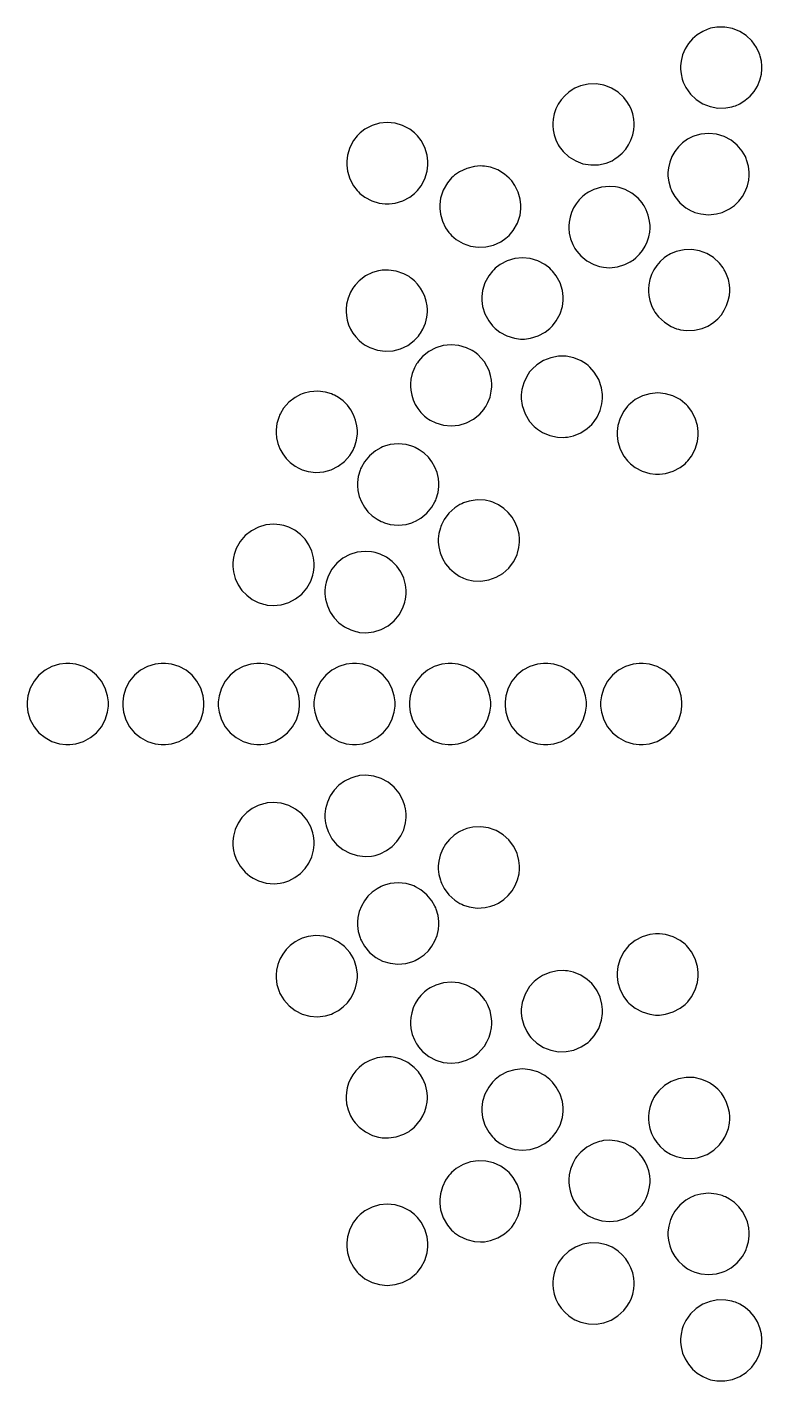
# Model space of a CAD drawing. Extents: x 0 to 139, y 0 to 53.
# Drawn here: x 0 to 23.77, y 4.58 to 48.36 of the extents above; entities that cross this region are included whole.
import ezdxf

# ---------------------------------------------------------------- set-up
doc = ezdxf.new("R2010")
doc.units = 0
doc.layers.get('0').update_dxf_attribs({"linetype": 'CONTINUOUS'})

msp = doc.modelspace()

# ---------------------------------------------------------------- linework, layer by layer
at = {"color": 0}
for points in [[(22.0446, 48.3031), (21.9946, 48.2868), (21.8497, 48.2222), (21.6739, 48.1139), (21.5189, 47.981), (21.3871, 47.8267), (21.2807, 47.6538), (21.2019, 47.4656), (21.1531, 47.2647), (21.1364, 47.1071), (21.1364, 47.0546), (21.1364, 47.0032), (21.1529, 46.8494), (21.1906, 46.6811), (21.2011, 46.6481), (21.2215, 46.5853), (21.3083, 46.4049), (21.4576, 46.1943), (21.6419, 46.0196), (21.8549, 45.8842), (22.0896, 45.7917), (22.3393, 45.7451), (22.5975, 45.7482), (22.7944, 45.7837), (22.8574, 45.804), (22.9074, 45.8204), (23.0524, 45.8851), (23.2285, 45.9936), (23.3835, 46.1265), (23.5151, 46.281), (23.6214, 46.454), (23.7, 46.6426), (23.7488, 46.8438), (23.7654, 47.0018), (23.7654, 47.0546), (23.7654, 47.1058), (23.7488, 47.2594), (23.7111, 47.4269), (23.7007, 47.4596), (23.6803, 47.5225), (23.5935, 47.7029), (23.4443, 47.9135), (23.2601, 48.0882), (23.0474, 48.2235), (22.8128, 48.316), (22.5631, 48.3624), (22.3047, 48.3592), (22.1075, 48.3235), (22.0446, 48.3031)], [(18.9751, 44.0751), (19.0128, 44.0969), (19.1196, 44.1725), (19.2485, 44.2867), (19.3607, 44.4157), (19.4551, 44.5576), (19.5307, 44.7106), (19.586, 44.8724), (19.62, 45.0412), (19.6317, 45.1717), (19.6317, 45.2151), (19.6317, 45.2579), (19.6203, 45.386), (19.5868, 45.5539), (19.5318, 45.7163), (19.4771, 45.8333), (19.4556, 45.8704), (19.4233, 45.9264), (19.3044, 46.0818), (19.1178, 46.2567), (18.9006, 46.3914), (18.7199, 46.4657), (18.6575, 46.4822), (18.5953, 46.4992), (18.4021, 46.5253), (18.1469, 46.5172), (17.8981, 46.4592), (17.7175, 46.3843), (17.6615, 46.3521), (17.6239, 46.3304), (17.5167, 46.2553), (17.3875, 46.1414), (17.275, 46.0125), (17.1804, 45.8707), (17.1049, 45.7179), (17.0494, 45.5561), (17.0154, 45.3872), (17.0039, 45.2568), (17.0039, 45.2133), (17.0039, 45.1704), (17.0151, 45.0418), (17.0486, 44.8736), (17.1036, 44.7111), (17.1583, 44.594), (17.1799, 44.5568), (17.2129, 44.4996), (17.3353, 44.3413), (17.525, 44.1661), (17.7418, 44.0335), (17.9782, 43.9451), (18.2271, 43.9032), (18.481, 43.9096), (18.7329, 43.9663), (18.9179, 44.0421), (18.9751, 44.0751)], [(11.6496, 42.6474), (11.7141, 42.6474), (11.908, 42.6724), (12.1528, 42.7463), (12.3785, 42.8667), (12.5336, 42.9858), (12.5794, 43.0314), (12.6249, 43.0772), (12.7439, 43.2322), (12.8646, 43.4576), (12.9388, 43.7024), (12.9641, 43.8964), (12.9641, 43.961), (12.9641, 44.0256), (12.9388, 44.2193), (12.8646, 44.464), (12.7439, 44.6896), (12.6249, 44.8447), (12.5794, 44.8904), (12.5326, 44.9372), (12.3732, 45.0583), (12.1445, 45.1783), (11.9008, 45.2503), (11.6497, 45.2742), (11.3985, 45.2503), (11.1551, 45.1783), (10.9267, 45.0583), (10.7676, 44.9372), (10.721, 44.8904), (10.6752, 44.8447), (10.5558, 44.6896), (10.4351, 44.464), (10.3611, 44.2193), (10.3359, 44.0256), (10.3359, 43.961), (10.3359, 43.8964), (10.3611, 43.7024), (10.4351, 43.4576), (10.5558, 43.2322), (10.6752, 43.0771), (10.721, 43.0314), (10.7665, 42.9858), (10.9212, 42.8667), (11.1469, 42.7463), (11.3917, 42.6724), (11.5851, 42.6474), (11.6496, 42.6474)], [(21.5357, 42.396), (21.5956, 42.3713), (21.785, 42.3203), (22.04, 42.295), (22.2944, 42.3203), (22.4826, 42.3713), (22.5421, 42.396), (22.5876, 42.4147), (22.7189, 42.4849), (22.8775, 42.5968), (23.0163, 42.7292), (23.1335, 42.8794), (23.2275, 43.0451), (23.2967, 43.2238), (23.3393, 43.4126), (23.354, 43.5603), (23.354, 43.6094), (23.354, 43.6733), (23.3289, 43.8654), (23.2708, 44.0714), (23.2544, 44.1115), (23.2292, 44.1726), (23.1283, 44.3458), (22.9631, 44.5443), (22.7654, 44.7042), (22.5424, 44.8226), (22.3008, 44.8965), (22.0479, 44.9233), (21.7906, 44.8999), (21.5968, 44.8488), (21.5357, 44.8235), (21.4903, 44.8046), (21.3599, 44.7344), (21.2019, 44.6224), (21.0637, 44.4899), (20.9467, 44.3394), (20.8526, 44.1736), (20.7832, 43.995), (20.7404, 43.8061), (20.7258, 43.6586), (20.7258, 43.6094), (20.7258, 43.5456), (20.7507, 43.3542), (20.8087, 43.1481), (20.8254, 43.1079), (20.8503, 43.0481), (20.9482, 42.8782), (21.1104, 42.6801), (21.3076, 42.5182), (21.4763, 42.4207), (21.5357, 42.396)], [(15.5368, 41.5781), (15.5878, 41.624), (15.7213, 41.7835), (15.8578, 42.0206), (15.9425, 42.2806), (15.9715, 42.4863), (15.9715, 42.5549), (15.9715, 42.6151), (15.9494, 42.7956), (15.8844, 43.026), (15.7787, 43.2403), (15.6743, 43.3889), (15.634, 43.4333), (15.591, 43.4814), (15.4428, 43.6083), (15.2239, 43.7406), (14.9832, 43.8274), (14.7912, 43.8629), (14.7268, 43.8665), (14.6622, 43.87), (14.4672, 43.8551), (14.2189, 43.7939), (13.9872, 43.6849), (13.8262, 43.5736), (13.7782, 43.5303), (13.7273, 43.4844), (13.5939, 43.3254), (13.4575, 43.0887), (13.3728, 42.829), (13.3438, 42.6235), (13.3438, 42.5549), (13.3438, 42.4946), (13.3658, 42.3139), (13.4308, 42.0835), (13.5365, 41.869), (13.6409, 41.7203), (13.6812, 41.6757), (13.7254, 41.6265), (13.8779, 41.4967), (14.0999, 41.3646), (14.3393, 41.2797), (14.5889, 41.2426), (14.841, 41.2536), (15.0879, 41.3129), (15.3224, 41.4208), (15.4876, 41.5337), (15.5368, 41.5781)], [(18.1018, 42.9881), (18.0679, 42.9654), (17.9721, 42.8892), (17.8569, 42.7761), (17.7572, 42.6508), (17.6739, 42.5146), (17.6075, 42.3693), (17.559, 42.2163), (17.5293, 42.0574), (17.5193, 41.9347), (17.5193, 41.8939), (17.5193, 41.8457), (17.5335, 41.7011), (17.5757, 41.5136), (17.6453, 41.3342), (17.7144, 41.2051), (17.7414, 41.1647), (17.7772, 41.1111), (17.9056, 40.9643), (18.1029, 40.8021), (18.3282, 40.6815), (18.5132, 40.619), (18.5764, 40.6064), (18.6397, 40.5938), (18.8349, 40.5808), (19.0894, 40.6061), (19.334, 40.6808), (19.509, 40.7672), (19.5628, 40.8029), (19.5967, 40.8257), (19.6926, 40.9021), (19.8081, 41.0151), (19.9081, 41.1404), (19.9918, 41.2762), (20.0585, 41.4214), (20.1071, 41.5739), (20.1369, 41.7324), (20.1471, 41.8544), (20.1471, 41.8951), (20.1471, 41.9436), (20.1329, 42.089), (20.0907, 42.2769), (20.0211, 42.4564), (19.9521, 42.5843), (19.9251, 42.6243), (19.8894, 42.6781), (19.761, 42.8254), (19.5632, 42.9881), (19.3375, 43.109), (19.1526, 43.1718), (19.0893, 43.1844), (19.026, 43.1972), (18.831, 43.2103), (18.5764, 43.185), (18.3314, 43.1106), (18.1557, 43.0237), (18.1018, 42.9881)], [(20.2708, 39.2029), (20.3033, 39.1469), (20.4226, 38.9915), (20.6096, 38.8163), (20.8271, 38.6813), (21.0076, 38.6069), (21.07, 38.5904), (21.1322, 38.5736), (21.3258, 38.5475), (21.5812, 38.5556), (21.8304, 38.6139), (22.0113, 38.689), (22.0675, 38.7212), (22.105, 38.7429), (22.2118, 38.8182), (22.3408, 38.9319), (22.4531, 39.0608), (22.5475, 39.2026), (22.6229, 39.3556), (22.6783, 39.5174), (22.7124, 39.6865), (22.724, 39.8171), (22.724, 39.8606), (22.724, 39.9033), (22.7126, 40.0314), (22.6792, 40.1992), (22.624, 40.3617), (22.5694, 40.4787), (22.5479, 40.5158), (22.5149, 40.5731), (22.3924, 40.7314), (22.2026, 40.9064), (21.9858, 41.0389), (21.7494, 41.1269), (21.5007, 41.1686), (21.2467, 41.1619), (20.9949, 41.1051), (20.8099, 41.0293), (20.7526, 40.9963), (20.715, 40.9746), (20.6079, 40.8993), (20.4789, 40.7854), (20.3664, 40.6567), (20.2715, 40.5149), (20.196, 40.3622), (20.1404, 40.2006), (20.1061, 40.0318), (20.0944, 39.9015), (20.0944, 39.8581), (20.0944, 39.8154), (20.106, 39.6871), (20.1397, 39.5193), (20.195, 39.3571), (20.2494, 39.2401), (20.2708, 39.2029)], [(14.7083, 39.5875), (14.7083, 39.5231), (14.7336, 39.3297), (14.8078, 39.0853), (14.9282, 38.8601), (15.0469, 38.7056), (15.0925, 38.66), (15.1381, 38.6142), (15.2931, 38.4947), (15.5189, 38.3736), (15.7636, 38.2993), (15.9568, 38.2739), (16.0214, 38.2739), (16.0861, 38.2739), (16.2806, 38.2993), (16.5257, 38.3735), (16.7511, 38.4942), (16.9057, 38.6131), (16.9511, 38.6587), (16.9968, 38.7044), (17.1158, 38.8596), (17.2367, 39.0851), (17.3108, 39.3296), (17.3362, 39.5231), (17.3362, 39.5875), (17.3362, 39.6522), (17.3108, 39.8464), (17.2367, 40.0911), (17.1158, 40.3165), (16.9968, 40.4714), (16.9511, 40.5171), (16.9044, 40.5639), (16.7451, 40.6854), (16.5167, 40.8057), (16.2731, 40.8778), (16.0219, 40.9018), (15.7708, 40.8778), (15.5271, 40.8057), (15.2985, 40.6854), (15.1392, 40.5639), (15.0925, 40.5171), (15.0469, 40.4714), (14.9282, 40.3165), (14.8078, 40.0911), (14.7336, 39.8464), (14.7083, 39.6522), (14.7083, 39.5875)], [(10.8581, 38.1285), (10.9116, 38.0897), (11.0879, 37.995), (11.3324, 37.9124), (11.5842, 37.8794), (11.8358, 37.895), (12.08, 37.9581), (12.3092, 38.0672), (12.5163, 38.2214), (12.6547, 38.366), (12.6936, 38.4194), (12.724, 38.4614), (12.8023, 38.5965), (12.8812, 38.7861), (12.9293, 38.9853), (12.9456, 39.1399), (12.9456, 39.1914), (12.9456, 39.2304), (12.9361, 39.3474), (12.9085, 39.4997), (12.8634, 39.6471), (12.8016, 39.7879), (12.724, 39.9207), (12.6313, 40.0437), (12.5245, 40.1557), (12.4357, 40.2321), (12.4043, 40.255), (12.3519, 40.2931), (12.1798, 40.3867), (11.9378, 40.4704), (11.6841, 40.5053), (11.4886, 40.5001), (11.4247, 40.4903), (11.361, 40.4801), (11.174, 40.425), (10.9442, 40.3132), (10.7407, 40.1585), (10.6066, 40.0164), (10.5688, 39.964), (10.5382, 39.9222), (10.4594, 39.7875), (10.3802, 39.5985), (10.3321, 39.3996), (10.3159, 39.2449), (10.3159, 39.1933), (10.3159, 39.1543), (10.3253, 39.0372), (10.3529, 38.8847), (10.398, 38.7372), (10.4598, 38.5962), (10.5375, 38.4635), (10.6303, 38.3403), (10.7375, 38.2282), (10.8266, 38.1515), (10.8581, 38.1285)], [(14.4454, 37.8701), (14.3904, 37.9068), (14.2106, 37.9949), (13.9631, 38.0681), (13.7101, 38.0911), (13.4592, 38.0657), (13.2175, 37.9931), (12.9926, 37.8749), (12.7917, 37.7124), (12.659, 37.5622), (12.6221, 37.5072), (12.5955, 37.4669), (12.5271, 37.3385), (12.4579, 37.1592), (12.4157, 36.9719), (12.4014, 36.8274), (12.4014, 36.7792), (12.4014, 36.7383), (12.4115, 36.6158), (12.4412, 36.4569), (12.4897, 36.3042), (12.5562, 36.1589), (12.6398, 36.0228), (12.7397, 35.8975), (12.8551, 35.7843), (12.9512, 35.7078), (12.9851, 35.685), (13.04, 35.6483), (13.2197, 35.5603), (13.4671, 35.4872), (13.7201, 35.4642), (13.9711, 35.4897), (14.2128, 35.5624), (14.4378, 35.6807), (14.6386, 35.8431), (14.7711, 35.9931), (14.8079, 36.0481), (14.8347, 36.0883), (14.9035, 36.2169), (14.9724, 36.3964), (15.014, 36.5838), (15.0281, 36.7285), (15.0281, 36.7767), (15.0281, 36.8175), (15.0179, 36.9399), (14.9882, 37.0988), (14.9397, 37.2515), (14.8735, 37.3968), (14.79, 37.5331), (14.6903, 37.6583), (14.5751, 37.7713), (14.4793, 37.8475), (14.4454, 37.8701)], [(18.3036, 35.5639), (18.3403, 35.6079), (18.4353, 35.7525), (18.5321, 35.9593), (18.5918, 36.1793), (18.6122, 36.3507), (18.6122, 36.4078), (18.6122, 36.4796), (18.5806, 36.6947), (18.4886, 36.9637), (18.341, 37.2071), (18.1969, 37.3696), (18.1424, 37.416), (18.0915, 37.4583), (17.9221, 37.5653), (17.6837, 37.6649), (17.4347, 37.7153), (17.1824, 37.7172), (16.9343, 37.6714), (16.6981, 37.5782), (16.481, 37.4383), (16.3331, 37.3033), (16.2906, 37.2525), (16.2539, 37.2089), (16.1592, 37.0649), (16.0629, 36.8582), (16.0038, 36.6379), (15.9836, 36.4663), (15.9836, 36.4092), (15.9836, 36.3374), (16.0149, 36.1222), (16.106, 35.8529), (16.2533, 35.6101), (16.3982, 35.4482), (16.4532, 35.4024), (16.5025, 35.3608), (16.6668, 35.2553), (16.9015, 35.1546), (17.1518, 35.1022), (17.3471, 35.0943), (17.4115, 35.1), (17.4757, 35.1057), (17.6665, 35.1476), (17.9039, 35.2428), (18.1181, 35.3824), (18.2621, 35.5144), (18.3036, 35.5639)], [(8.83447, 34.0742), (8.89486, 34.0472), (9.08697, 33.9907), (9.34332, 33.9603), (9.59646, 33.9801), (9.83942, 34.0479), (10.0651, 34.1604), (10.2665, 34.3151), (10.4368, 34.5093), (10.5419, 34.6799), (10.5688, 34.7401), (10.5877, 34.7822), (10.6538, 35.0008), (10.682, 35.2054), (10.682, 35.2736), (10.682, 35.3215), (10.6679, 35.4656), (10.6268, 35.6507), (10.5603, 35.8261), (10.47, 35.9897), (10.3575, 36.1389), (10.2243, 36.2711), (10.0722, 36.3839), (9.94656, 36.4554), (9.90278, 36.4749), (9.84375, 36.5013), (9.65647, 36.5571), (9.40272, 36.5887), (9.14768, 36.5701), (8.95779, 36.5237), (8.89763, 36.5004), (8.8374, 36.4774), (8.6659, 36.3846), (8.46392, 36.2278), (8.29644, 36.0344), (8.19439, 35.8678), (8.16812, 35.8087), (8.14936, 35.7665), (8.08268, 35.5474), (8.05354, 35.3429), (8.05354, 35.2747), (8.05354, 35.2268), (8.06765, 35.0831), (8.10894, 34.8985), (8.17572, 34.7231), (8.26633, 34.5596), (8.37918, 34.4106), (8.51258, 34.2783), (8.66487, 34.1653), (8.79064, 34.0938), (8.83447, 34.0742)], [(21.3236, 36.1456), (21.2768, 36.1924), (21.1175, 36.3138), (20.8889, 36.4339), (20.6453, 36.506), (20.3942, 36.5299), (20.1432, 36.506), (19.8996, 36.4339), (19.6711, 36.3138), (19.5119, 36.1924), (19.4651, 36.1456), (19.4196, 36.1), (19.3004, 35.9451), (19.1796, 35.72), (19.1051, 35.4753), (19.0799, 35.2815), (19.0799, 35.2168), (19.0799, 35.1522), (19.1051, 34.9582), (19.1796, 34.7135), (19.3004, 34.4881), (19.4196, 34.3331), (19.4651, 34.2872), (19.5107, 34.2415), (19.6653, 34.1224), (19.8907, 34.0015), (20.1354, 33.9272), (20.3289, 33.9018), (20.3933, 33.9018), (20.4581, 33.9018), (20.6519, 33.9272), (20.8971, 34.0015), (21.1231, 34.1224), (21.2779, 34.2415), (21.3236, 34.2872), (21.3693, 34.3329), (21.4886, 34.4881), (21.609, 34.7135), (21.6828, 34.9582), (21.7079, 35.1522), (21.7079, 35.2168), (21.7079, 35.2815), (21.6828, 35.4753), (21.609, 35.72), (21.4886, 35.9451), (21.3693, 36.1), (21.3236, 36.1456)], [(11.4986, 34.7849), (11.439, 34.7601), (11.2696, 34.6625), (11.0716, 34.5001), (10.9091, 34.3021), (10.8114, 34.1325), (10.7867, 34.0728), (10.7702, 34.0328), (10.7122, 33.8267), (10.6872, 33.6353), (10.6872, 33.5714), (10.6872, 33.5221), (10.7018, 33.374), (10.7445, 33.1847), (10.8137, 33.0058), (10.9077, 32.84), (11.0249, 32.6897), (11.1635, 32.5575), (11.322, 32.4458), (11.4531, 32.376), (11.4986, 32.3574), (11.5582, 32.3326), (11.7468, 32.2815), (12.0011, 32.2564), (12.2554, 32.2815), (12.4441, 32.3326), (12.5038, 32.3574), (12.5635, 32.3818), (12.7329, 32.4789), (12.9308, 32.6408), (13.0931, 32.8387), (13.1907, 33.0083), (13.2155, 33.0681), (13.232, 33.1081), (13.2901, 33.3143), (13.315, 33.5057), (13.315, 33.5694), (13.315, 33.6189), (13.3003, 33.7668), (13.2575, 33.9563), (13.1882, 34.1351), (13.0941, 34.3011), (12.9769, 34.4515), (12.8383, 34.584), (12.68, 34.696), (12.5492, 34.766), (12.5038, 34.7849), (12.4441, 34.8094), (12.2554, 34.8599), (12.0011, 34.8849), (11.7468, 34.8599), (11.5583, 34.8094), (11.4986, 34.7849)], [(15.8478, 31.3092), (15.8608, 31.3456), (15.9069, 31.5314), (15.9269, 31.7021), (15.9269, 31.7589), (15.9269, 31.8097), (15.911, 31.9621), (15.8646, 32.1574), (15.7899, 32.3415), (15.6887, 32.5119), (15.5633, 32.6653), (15.4157, 32.7988), (15.2478, 32.9093), (15.1096, 32.9767), (15.0618, 32.994), (15.0011, 33.016), (14.8106, 33.0582), (14.5556, 33.0719), (14.3028, 33.0356), (14.1167, 32.9767), (14.0583, 32.9493), (13.9996, 32.9221), (13.8342, 32.8175), (13.6436, 32.6469), (13.4904, 32.4422), (13.4007, 32.2688), (13.3788, 32.2081), (13.3656, 32.1717), (13.3191, 31.9864), (13.299, 31.8157), (13.299, 31.7589), (13.299, 31.7082), (13.3149, 31.5558), (13.3613, 31.3608), (13.4361, 31.1765), (13.5373, 31.0062), (13.6628, 30.8529), (13.8104, 30.7194), (13.9782, 30.6089), (14.1163, 30.5418), (14.1642, 30.5243), (14.2263, 30.5018), (14.4219, 30.4592), (14.6799, 30.4471), (14.931, 30.4847), (15.1686, 30.5692), (15.386, 30.6969), (15.5761, 30.8651), (15.7322, 31.0701), (15.8251, 31.2471), (15.8478, 31.3092)], [(7.69721, 29.6861), (7.76187, 29.6724), (7.96158, 29.6574), (8.21864, 29.6813), (8.46213, 29.7536), (8.68571, 29.8703), (8.88314, 30.0272), (9.04813, 30.2203), (9.17432, 30.4451), (9.24175, 30.6333), (9.25553, 30.6979), (9.26031, 30.7206), (9.28489, 30.9099), (9.28489, 30.9729), (9.28489, 31.0296), (9.26486, 31.1996), (9.20697, 31.4151), (9.11436, 31.6158), (8.99035, 31.7975), (8.83806, 31.9564), (8.66069, 32.0885), (8.46149, 32.1899), (8.29915, 32.2449), (8.24371, 32.2565), (8.1791, 32.2703), (7.97965, 32.2854), (7.72276, 32.2617), (7.47928, 32.1894), (7.25558, 32.0729), (7.05806, 31.916), (6.89301, 31.7229), (6.76676, 31.4978), (6.69943, 31.3093), (6.68576, 31.2446), (6.68093, 31.2222), (6.65576, 31.0329), (6.65576, 30.9697), (6.65576, 30.9132), (6.67567, 30.7435), (6.73346, 30.5279), (6.8259, 30.3272), (6.94982, 30.1454), (7.10206, 29.9864), (7.27946, 29.8542), (7.47889, 29.7528), (7.6416, 29.6979), (7.69721, 29.6861)], [(9.6581, 30.3471), (9.6536, 30.3258), (9.63194, 30.1489), (9.63194, 30.0899), (9.63194, 30.0325), (9.65218, 29.8604), (9.71089, 29.6425), (9.80474, 29.4404), (9.9305, 29.2579), (10.085, 29.0989), (10.265, 28.9672), (10.4672, 28.8669), (10.6321, 28.8132), (10.6884, 28.8018), (10.7534, 28.789), (10.9534, 28.7765), (11.2103, 28.8039), (11.4528, 28.8793), (11.6748, 28.9989), (11.87, 29.1585), (12.0322, 29.3536), (12.1553, 29.5806), (12.2201, 29.7699), (12.233, 29.8347), (12.2374, 29.8558), (12.2591, 30.0333), (12.2591, 30.0925), (12.2591, 30.1499), (12.2388, 30.3218), (12.1801, 30.5394), (12.0863, 30.7417), (11.9604, 30.9242), (11.8057, 31.0833), (11.6255, 31.2147), (11.423, 31.3147), (11.2578, 31.3682), (11.2014, 31.3793), (11.1365, 31.3921), (10.9368, 31.4046), (10.6802, 31.3774), (10.4377, 31.3018), (10.2157, 31.1824), (10.0205, 31.0229), (9.85824, 30.8278), (9.73535, 30.6011), (9.67079, 30.4119), (9.6581, 30.3471)], [(1.31489, 27.7863), (1.24864, 27.7863), (1.05002, 27.7594), (0.80328, 27.6828), (0.57991, 27.5615), (0.38531, 27.401), (0.22466, 27.2064), (0.10335, 26.9833), (0.02669, 26.7369), (0, 26.5388), (0, 26.4725), (0, 26.4064), (0.02669, 26.2081), (0.10335, 25.9615), (0.22466, 25.7383), (0.38531, 25.5436), (0.57991, 25.3831), (0.80328, 25.2618), (1.05002, 25.185), (1.24864, 25.1583), (1.31489, 25.1583), (1.38091, 25.1583), (1.5791, 25.185), (1.82542, 25.2618), (2.04844, 25.3831), (2.24294, 25.5436), (2.40349, 25.7383), (2.52474, 25.9615), (2.60146, 26.2081), (2.62819, 26.4064), (2.62819, 26.4725), (2.62819, 26.5388), (2.60146, 26.7369), (2.52474, 26.9833), (2.40349, 27.2064), (2.24294, 27.401), (2.04844, 27.5615), (1.82542, 27.6828), (1.5791, 27.7594), (1.38091, 27.7863), (1.31489, 27.7863)], [(4.4056, 27.7863), (4.33951, 27.7863), (4.14128, 27.7594), (3.89492, 27.6828), (3.67193, 27.5615), (3.47754, 27.401), (3.31711, 27.2064), (3.1959, 26.9833), (3.11931, 26.7369), (3.09261, 26.5388), (3.09261, 26.4725), (3.09261, 26.4064), (3.11931, 26.2081), (3.1959, 25.9615), (3.31711, 25.7383), (3.47754, 25.5436), (3.67193, 25.3831), (3.89492, 25.2618), (4.14128, 25.185), (4.33951, 25.1583), (4.4056, 25.1583), (4.47174, 25.1583), (4.67031, 25.185), (4.91683, 25.2618), (5.13997, 25.3831), (5.33442, 25.5436), (5.49485, 25.7383), (5.61594, 25.9615), (5.69249, 26.2081), (5.71924, 26.4064), (5.71924, 26.4725), (5.71924, 26.5388), (5.69249, 26.7369), (5.61594, 26.9833), (5.49485, 27.2064), (5.33442, 27.401), (5.13997, 27.5615), (4.91683, 27.6828), (4.67031, 27.7594), (4.47174, 27.7863), (4.4056, 27.7863)], [(8.81147, 26.4725), (8.81147, 26.5388), (8.78472, 26.7369), (8.70801, 26.9833), (8.58675, 27.2064), (8.42622, 27.401), (8.23172, 27.5615), (8.00857, 27.6828), (7.76221, 27.7594), (7.56396, 27.7863), (7.49789, 27.7863), (7.43169, 27.7863), (7.23312, 27.7594), (6.98643, 27.6828), (6.76313, 27.5615), (6.56858, 27.401), (6.40799, 27.2064), (6.28668, 26.9833), (6.21001, 26.7369), (6.18332, 26.5388), (6.18332, 26.4725), (6.18332, 26.4064), (6.21001, 26.2081), (6.28668, 25.9615), (6.40799, 25.7383), (6.56858, 25.5436), (6.76313, 25.3831), (6.98643, 25.2618), (7.23312, 25.185), (7.43169, 25.1583), (7.49789, 25.1583), (7.56396, 25.1583), (7.76221, 25.185), (8.00857, 25.2618), (8.23172, 25.3831), (8.42622, 25.5436), (8.58675, 25.7383), (8.70801, 25.9615), (8.78472, 26.2081), (8.81147, 26.4064), (8.81147, 26.4725)], [(10.5889, 25.1583), (10.655, 25.1583), (10.8533, 25.185), (11.0996, 25.2618), (11.3227, 25.3831), (11.5173, 25.5436), (11.6778, 25.7383), (11.799, 25.9615), (11.8758, 26.2081), (11.9025, 26.4064), (11.9025, 26.4725), (11.9025, 26.5388), (11.8758, 26.7369), (11.799, 26.9833), (11.6778, 27.2064), (11.5173, 27.401), (11.3227, 27.5615), (11.0996, 27.6828), (10.8533, 27.7594), (10.655, 27.7863), (10.5889, 27.7863), (10.5228, 27.7863), (10.3245, 27.7594), (10.0782, 27.6828), (9.85514, 27.5615), (9.66069, 27.401), (9.50022, 27.2064), (9.37901, 26.9833), (9.30236, 26.7369), (9.27567, 26.5388), (9.27567, 26.4725), (9.27567, 26.4064), (9.30236, 26.2081), (9.37901, 25.9615), (9.50022, 25.7383), (9.66069, 25.5436), (9.85514, 25.3831), (10.0782, 25.2618), (10.3245, 25.185), (10.5228, 25.1583), (10.5889, 25.1583)], [(13.68, 27.7863), (13.614, 27.7863), (13.4161, 27.7594), (13.1699, 27.6828), (12.9468, 27.5615), (12.7522, 27.401), (12.5914, 27.2064), (12.4699, 26.9833), (12.3931, 26.7369), (12.3663, 26.5388), (12.3663, 26.4725), (12.3663, 26.4064), (12.3931, 26.2081), (12.4699, 25.9615), (12.5914, 25.7383), (12.7522, 25.5436), (12.9468, 25.3831), (13.1699, 25.2618), (13.4161, 25.185), (13.614, 25.1583), (13.68, 25.1583), (13.7462, 25.1583), (13.9447, 25.185), (14.1914, 25.2618), (14.4147, 25.3831), (14.6094, 25.5436), (14.77, 25.7383), (14.8914, 25.9615), (14.9681, 26.2081), (14.9949, 26.4064), (14.9949, 26.4725), (14.9949, 26.5388), (14.9681, 26.7369), (14.8914, 26.9833), (14.77, 27.2064), (14.6094, 27.401), (14.4147, 27.5615), (14.1914, 27.6828), (13.9447, 27.7594), (13.7462, 27.7863), (13.68, 27.7863)], [(18.0868, 26.4725), (18.0868, 26.5388), (18.06, 26.7369), (17.9833, 26.9833), (17.8621, 27.2064), (17.7015, 27.401), (17.5069, 27.5615), (17.2836, 27.6828), (17.0369, 27.7594), (16.8383, 27.7863), (16.7722, 27.7863), (16.7061, 27.7863), (16.5078, 27.7594), (16.2614, 27.6828), (16.0381, 27.5615), (15.8433, 27.401), (15.6826, 27.2064), (15.5613, 26.9833), (15.4844, 26.7369), (15.4576, 26.5388), (15.4576, 26.4725), (15.4576, 26.4064), (15.4844, 26.2081), (15.5613, 25.9615), (15.6826, 25.7383), (15.8433, 25.5436), (16.0381, 25.3831), (16.2614, 25.2618), (16.5078, 25.185), (16.7061, 25.1583), (16.7722, 25.1583), (16.8383, 25.1583), (17.0369, 25.185), (17.2836, 25.2618), (17.5069, 25.3831), (17.7015, 25.5436), (17.8621, 25.7383), (17.9833, 25.9615), (18.06, 26.2081), (18.0868, 26.4064), (18.0868, 26.4725)], [(19.8632, 25.1583), (19.9293, 25.1583), (20.1279, 25.185), (20.3744, 25.2618), (20.5979, 25.3831), (20.7926, 25.5436), (20.9532, 25.7383), (21.0747, 25.9615), (21.1514, 26.2081), (21.1782, 26.4064), (21.1782, 26.4725), (21.1782, 26.5388), (21.1514, 26.7369), (21.0747, 26.9833), (20.9532, 27.2064), (20.7926, 27.401), (20.5979, 27.5615), (20.3744, 27.6828), (20.1279, 27.7594), (19.9293, 27.7863), (19.8632, 27.7863), (19.7971, 27.7863), (19.5989, 27.7594), (19.3525, 27.6828), (19.1294, 27.5615), (18.9349, 27.401), (18.7743, 27.2064), (18.6531, 26.9833), (18.5764, 26.7369), (18.5496, 26.5388), (18.5496, 26.4725), (18.5496, 26.4064), (18.5764, 26.2081), (18.6531, 25.9615), (18.7743, 25.7383), (18.9349, 25.5436), (19.1294, 25.3831), (19.3525, 25.2618), (19.5989, 25.185), (19.7971, 25.1583), (19.8632, 25.1583)], [(11.2014, 21.5653), (11.2578, 21.5764), (11.423, 21.6299), (11.6255, 21.7299), (11.8058, 21.8614), (11.9604, 22.0206), (12.0863, 22.2033), (12.1802, 22.4056), (12.2389, 22.6236), (12.2592, 22.7958), (12.2592, 22.8533), (12.2592, 22.9176), (12.2374, 23.0892), (12.233, 23.1104), (12.2201, 23.1753), (12.1553, 23.3644), (12.0323, 23.5911), (11.87, 23.7862), (11.6748, 23.9457), (11.4528, 24.0651), (11.2103, 24.1404), (10.9534, 24.1675), (10.7534, 24.155), (10.6884, 24.1421), (10.6321, 24.1308), (10.4672, 24.0772), (10.2649, 23.9769), (10.085, 23.8454), (9.9305, 23.6864), (9.80469, 23.5039), (9.71089, 23.3018), (9.65218, 23.084), (9.63194, 22.9119), (9.63194, 22.8546), (9.63194, 22.7904), (9.6536, 22.6188), (9.6581, 22.5975), (9.67079, 22.5328), (9.73535, 22.3433), (9.85824, 22.1165), (10.0205, 21.9214), (10.2157, 21.7621), (10.4377, 21.6425), (10.6802, 21.5672), (10.9368, 21.54), (11.1366, 21.5524), (11.2014, 21.5653)], [(9.28489, 21.9715), (9.28489, 22.0401), (9.26031, 22.2235), (9.25553, 22.2458), (9.24175, 22.3106), (9.17426, 22.4989), (9.0479, 22.724), (8.88276, 22.9172), (8.68522, 23.0742), (8.46153, 23.191), (8.2181, 23.2633), (7.96121, 23.2872), (7.76178, 23.2722), (7.69721, 23.2585), (7.6416, 23.2467), (7.47889, 23.1917), (7.27946, 23.0901), (7.10206, 22.9579), (6.94982, 22.7989), (6.8259, 22.6171), (6.73346, 22.4162), (6.67567, 22.2007), (6.65576, 22.0308), (6.65576, 21.9742), (6.65576, 21.9056), (6.68093, 21.7225), (6.68576, 21.6999), (6.69906, 21.6367), (6.76389, 21.4524), (6.88726, 21.2283), (7.05197, 21.0328), (7.20019, 20.9063), (7.25418, 20.8711), (7.30838, 20.836), (7.48481, 20.7515), (7.73068, 20.6806), (7.98568, 20.659), (8.1805, 20.6746), (8.24371, 20.6879), (8.29915, 20.6997), (8.46149, 20.7544), (8.66069, 20.8557), (8.83806, 20.9878), (8.99035, 21.1465), (9.11436, 21.3283), (9.20697, 21.529), (9.26486, 21.7447), (9.28489, 21.9149), (9.28489, 21.9715)], [(15.9269, 21.1856), (15.9269, 21.2425), (15.9069, 21.4132), (15.8608, 21.599), (15.8478, 21.6354), (15.8257, 21.6961), (15.7358, 21.8693), (15.5828, 22.0736), (15.3926, 22.2438), (15.2279, 22.3482), (15.1696, 22.3754), (15.1108, 22.4029), (14.9242, 22.4622), (14.6703, 22.4985), (14.4144, 22.4842), (14.2236, 22.4415), (14.1629, 22.4194), (14.1151, 22.4021), (13.9774, 22.335), (13.8098, 22.2247), (13.6624, 22.0915), (13.5372, 21.9385), (13.4361, 21.7683), (13.3614, 21.5843), (13.315, 21.389), (13.2991, 21.2365), (13.2991, 21.1856), (13.2991, 21.1286), (13.3191, 20.9575), (13.3656, 20.7726), (13.3788, 20.7365), (13.4007, 20.6758), (13.4904, 20.5024), (13.6436, 20.2976), (13.8342, 20.1268), (13.9996, 20.0218), (14.0583, 19.9946), (14.1167, 19.9671), (14.3028, 19.9078), (14.5556, 19.8715), (14.8106, 19.8858), (15.0011, 19.9285), (15.0618, 19.9506), (15.1096, 19.9679), (15.2478, 20.0351), (15.4157, 20.1456), (15.5633, 20.279), (15.6887, 20.4325), (15.7899, 20.6028), (15.8646, 20.7871), (15.911, 20.9824), (15.9269, 21.1349), (15.9269, 21.1856)], [(12.5038, 18.159), (12.5492, 18.1779), (12.68, 18.2482), (12.8383, 18.3603), (12.9769, 18.4928), (13.0941, 18.6433), (13.1882, 18.8092), (13.2575, 18.9881), (13.3003, 19.1772), (13.315, 19.3251), (13.315, 19.3743), (13.315, 19.4382), (13.2901, 19.63), (13.232, 19.8365), (13.2155, 19.8765), (13.1907, 19.9363), (13.0931, 20.1056), (12.9308, 20.3036), (12.7329, 20.466), (12.5635, 20.5636), (12.5038, 20.5883), (12.4441, 20.6129), (12.2554, 20.6631), (12.0011, 20.6881), (11.7468, 20.6631), (11.5583, 20.6129), (11.4986, 20.5883), (11.4531, 20.5694), (11.322, 20.4993), (11.1635, 20.3871), (11.0249, 20.2544), (10.9077, 20.1037), (10.8137, 19.9378), (10.7445, 19.7589), (10.7018, 19.5699), (10.6872, 19.4224), (10.6872, 19.3731), (10.6872, 19.3093), (10.7122, 19.1176), (10.7702, 18.9115), (10.7867, 18.8717), (10.8121, 18.8106), (10.913, 18.6372), (11.0783, 18.4385), (11.2758, 18.2785), (11.4984, 18.1601), (11.7395, 18.0861), (11.9919, 18.0593), (12.249, 18.0826), (12.4427, 18.1338), (12.5038, 18.159)], [(10.682, 17.671), (10.682, 17.739), (10.6538, 17.9431), (10.5877, 18.1622), (10.5688, 18.205), (10.5419, 18.2653), (10.4368, 18.4354), (10.2665, 18.6292), (10.0651, 18.7835), (9.83942, 18.8958), (9.59646, 18.9632), (9.34332, 18.9832), (9.08697, 18.9529), (8.89486, 18.8965), (8.83447, 18.8697), (8.79064, 18.8503), (8.66487, 18.7792), (8.51258, 18.6665), (8.37918, 18.5344), (8.26633, 18.3853), (8.17572, 18.2217), (8.10894, 18.0462), (8.06765, 17.8614), (8.05354, 17.7176), (8.05354, 17.6697), (8.05354, 17.6015), (8.08268, 17.3971), (8.14936, 17.1781), (8.16812, 17.1357), (8.19515, 17.0754), (8.30057, 16.9049), (8.47103, 16.7108), (8.67264, 16.5563), (8.89833, 16.4437), (9.14111, 16.3764), (9.3941, 16.3565), (9.65033, 16.3872), (9.84239, 16.4439), (9.90278, 16.471), (9.94656, 16.4903), (10.0722, 16.5613), (10.2243, 16.6738), (10.3575, 16.8057), (10.47, 16.9547), (10.5603, 17.1183), (10.6268, 17.2939), (10.6679, 17.4789), (10.682, 17.6231), (10.682, 17.671)], [(20.3933, 16.4142), (20.4581, 16.4142), (20.6519, 16.4393), (20.8971, 16.5133), (21.1231, 16.6342), (21.2781, 16.7538), (21.3236, 16.7996), (21.3693, 16.845), (21.4886, 16.9993), (21.609, 17.2243), (21.6828, 17.4689), (21.7079, 17.6626), (21.7079, 17.7272), (21.7079, 17.7918), (21.6828, 17.9858), (21.609, 18.2307), (21.4886, 18.4564), (21.3693, 18.6115), (21.3236, 18.6572), (21.2779, 18.7029), (21.1231, 18.8219), (20.8971, 18.9425), (20.6519, 19.0168), (20.4581, 19.0421), (20.3933, 19.0421), (20.3289, 19.0421), (20.1354, 19.0168), (19.8908, 18.9425), (19.6658, 18.8219), (19.5117, 18.7029), (19.4664, 18.6572), (19.4206, 18.6115), (19.3008, 18.4564), (19.1797, 18.2307), (19.1051, 17.9858), (19.0799, 17.7918), (19.0799, 17.7272), (19.0799, 17.6626), (19.1051, 17.4689), (19.1796, 17.2243), (19.3004, 16.9993), (19.4194, 16.845), (19.4651, 16.7996), (19.5106, 16.7538), (19.6653, 16.6342), (19.8907, 16.5133), (20.1354, 16.4393), (20.3289, 16.4142), (20.3933, 16.4142)], [(18.1424, 15.5299), (18.1969, 15.5761), (18.341, 15.7381), (18.4886, 15.981), (18.5806, 16.25), (18.6122, 16.465), (18.6122, 16.5367), (18.6122, 16.5939), (18.5918, 16.7654), (18.5321, 16.9857), (18.4353, 17.1925), (18.3403, 17.3368), (18.3036, 17.3807), (18.2621, 17.4301), (18.1181, 17.5624), (17.9039, 17.7025), (17.6665, 17.7981), (17.4757, 17.8403), (17.4115, 17.8458), (17.3471, 17.8514), (17.1518, 17.8428), (16.9015, 17.7901), (16.6668, 17.6897), (16.5025, 17.5849), (16.4532, 17.5435), (16.3982, 17.4972), (16.2533, 17.3344), (16.106, 17.0911), (16.0149, 16.8219), (15.9836, 16.6071), (15.9836, 16.5354), (15.9836, 16.4783), (16.0038, 16.3069), (16.0629, 16.0868), (16.1592, 15.88), (16.2539, 15.7354), (16.2906, 15.6914), (16.3331, 15.6407), (16.481, 15.5058), (16.6981, 15.3664), (16.9343, 15.2735), (17.1825, 15.2279), (17.4347, 15.2301), (17.6837, 15.2808), (17.9221, 15.3806), (18.0915, 15.4875), (18.1424, 15.5299)], [(14.4454, 15.0738), (14.4793, 15.0965), (14.5751, 15.1731), (14.6903, 15.286), (14.79, 15.4112), (14.8735, 15.5472), (14.9397, 15.6924), (14.9882, 15.8453), (15.0179, 16.0042), (15.0281, 16.1269), (15.0281, 16.1679), (15.0281, 16.2162), (15.014, 16.3608), (14.9724, 16.5486), (14.9035, 16.7282), (14.8347, 16.8569), (14.8079, 16.8971), (14.7711, 16.9521), (14.6386, 17.1024), (14.4378, 17.2646), (14.2128, 17.3826), (13.9711, 17.4551), (13.7201, 17.4804), (13.4671, 17.4572), (13.2197, 17.384), (13.04, 17.2962), (12.9851, 17.2594), (12.9512, 17.2369), (12.8551, 17.1607), (12.7397, 17.0479), (12.6398, 16.9226), (12.5562, 16.7868), (12.4897, 16.6417), (12.4412, 16.4889), (12.4115, 16.33), (12.4014, 16.2074), (12.4014, 16.1665), (12.4014, 16.1182), (12.4157, 15.9731), (12.4579, 15.7853), (12.5271, 15.606), (12.5954, 15.4775), (12.6221, 15.4374), (12.659, 15.3824), (12.7917, 15.2321), (12.9926, 15.0696), (13.2175, 14.9512), (13.4592, 14.8785), (13.7101, 14.8529), (13.9631, 14.876), (14.2106, 14.9492), (14.3904, 15.0371), (14.4454, 15.0738)], [(11.4247, 12.4555), (11.4885, 12.4451), (11.6841, 12.439), (11.9378, 12.4735), (12.1798, 12.5576), (12.3519, 12.6515), (12.4043, 12.6896), (12.4357, 12.7126), (12.5245, 12.7888), (12.6313, 12.9006), (12.724, 13.0235), (12.8016, 13.156), (12.8634, 13.2967), (12.9085, 13.444), (12.9361, 13.5965), (12.9456, 13.7135), (12.9456, 13.7525), (12.9456, 13.8041), (12.9293, 13.959), (12.8812, 14.1585), (12.8023, 14.3478), (12.724, 14.4822), (12.6936, 14.5237), (12.6557, 14.5762), (12.5214, 14.7185), (12.3175, 14.8731), (12.0875, 14.9849), (11.9004, 15.0408), (11.8368, 15.0514), (11.7728, 15.0613), (11.5771, 15.0661), (11.3235, 15.0308), (11.0819, 14.9468), (10.9104, 14.8533), (10.8581, 14.8153), (10.8266, 14.7925), (10.7375, 14.7164), (10.6303, 14.6046), (10.5375, 14.4815), (10.4598, 14.3487), (10.398, 14.2078), (10.3529, 14.0601), (10.3253, 13.9075), (10.3159, 13.7903), (10.3159, 13.7513), (10.3159, 13.6998), (10.332, 13.5453), (10.38, 13.3462), (10.4588, 13.1569), (10.5369, 13.0219), (10.5672, 12.9799), (10.6054, 12.9278), (10.7398, 12.786), (10.9435, 12.6316), (11.1734, 12.5202), (11.3609, 12.4654), (11.4247, 12.4555)], [(16.9511, 14.2851), (16.9043, 14.3318), (16.7451, 14.4532), (16.5167, 14.5731), (16.2731, 14.645), (16.0219, 14.669), (15.7708, 14.645), (15.5271, 14.5731), (15.2985, 14.4532), (15.1392, 14.3318), (15.0925, 14.2851), (15.0469, 14.2393), (14.9282, 14.0843), (14.8078, 13.8588), (14.7336, 13.614), (14.7083, 13.4203), (14.7083, 13.3557), (14.7083, 13.2912), (14.7336, 13.0978), (14.8078, 12.8532), (14.9282, 12.6277), (15.0469, 12.4727), (15.0925, 12.4268), (15.1392, 12.3801), (15.2985, 12.2587), (15.5271, 12.1387), (15.7708, 12.0666), (16.0219, 12.0426), (16.2731, 12.0666), (16.5167, 12.1387), (16.7451, 12.2587), (16.9044, 12.3801), (16.9511, 12.4268), (16.9968, 12.4726), (17.1158, 12.6277), (17.2367, 12.8532), (17.3108, 13.0978), (17.3362, 13.2912), (17.3362, 13.3557), (17.3362, 13.4203), (17.3108, 13.614), (17.2367, 13.8588), (17.1158, 14.0843), (16.9968, 14.2394), (16.9511, 14.2851)], [(21.7497, 11.8163), (21.8122, 11.8331), (21.9931, 11.9076), (22.2104, 12.0425), (22.3971, 12.2172), (22.5157, 12.3722), (22.5479, 12.4281), (22.5694, 12.4652), (22.624, 12.5824), (22.6792, 12.7449), (22.7126, 12.9134), (22.724, 13.0423), (22.724, 13.0852), (22.724, 13.1285), (22.7124, 13.2584), (22.6783, 13.4269), (22.6229, 13.5885), (22.5475, 13.7414), (22.4531, 13.8833), (22.3408, 14.0124), (22.2118, 14.1264), (22.105, 14.2017), (22.0675, 14.2233), (22.0101, 14.2564), (21.8247, 14.3325), (21.5725, 14.3894), (21.3182, 14.396), (21.0692, 14.3542), (20.8326, 14.2661), (20.6158, 14.1335), (20.4261, 13.9585), (20.3039, 13.8001), (20.2708, 13.7429), (20.2494, 13.7056), (20.195, 13.5881), (20.1397, 13.4255), (20.106, 13.2575), (20.0944, 13.1293), (20.0944, 13.0865), (20.0944, 13.0431), (20.1061, 12.9127), (20.1404, 12.7439), (20.196, 12.5821), (20.2715, 12.4294), (20.3664, 12.2876), (20.4789, 12.1588), (20.6079, 12.0451), (20.715, 11.97), (20.7526, 11.9483), (20.8085, 11.9158), (20.989, 11.8405), (21.2381, 11.7823), (21.4936, 11.7741), (21.6872, 11.7997), (21.7497, 11.8163)], [(19.5628, 12.1416), (19.5092, 12.1775), (19.334, 12.2644), (19.0894, 12.3389), (18.8349, 12.3639), (18.6397, 12.3508), (18.5764, 12.3381), (18.5131, 12.3255), (18.3279, 12.263), (18.1022, 12.1425), (17.905, 11.9803), (17.7769, 11.8335), (17.7414, 11.7799), (17.7144, 11.7395), (17.6453, 11.6104), (17.5757, 11.4307), (17.5335, 11.2429), (17.5193, 11.0978), (17.5193, 11.0494), (17.5193, 11.0087), (17.5293, 10.8864), (17.559, 10.7279), (17.6075, 10.5753), (17.6739, 10.4302), (17.7572, 10.2942), (17.8569, 10.1689), (17.9721, 10.0558), (18.0679, 9.97917), (18.1018, 9.95643), (18.1569, 9.91976), (18.3371, 9.83176), (18.5851, 9.75862), (18.8383, 9.73546), (19.0896, 9.76085), (19.3311, 9.83328), (19.5558, 9.95133), (19.7564, 10.1134), (19.8885, 10.2633), (19.9251, 10.3182), (19.9521, 10.3586), (20.0211, 10.4877), (20.0907, 10.6674), (20.1329, 10.8549), (20.1471, 10.9998), (20.1471, 11.0481), (20.1471, 11.089), (20.1369, 11.2116), (20.1071, 11.3706), (20.0585, 11.5233), (19.9918, 11.6683), (19.9081, 11.8043), (19.8081, 11.9294), (19.6926, 12.0424), (19.5967, 12.1189), (19.5628, 12.1416)], [(13.6812, 11.2682), (13.6409, 11.2237), (13.5365, 11.0753), (13.4308, 10.861), (13.3658, 10.6307), (13.3438, 10.45), (13.3438, 10.3897), (13.3438, 10.3212), (13.3728, 10.1155), (13.4575, 9.85542), (13.5939, 9.61838), (13.7273, 9.45893), (13.7782, 9.41297), (13.8263, 9.3699), (13.9872, 9.25922), (14.2189, 9.15072), (14.4674, 9.08996), (14.6624, 9.07557), (14.7269, 9.07932), (14.7912, 9.08251), (14.9833, 9.11729), (15.2239, 9.20367), (15.4428, 9.33583), (15.591, 9.46317), (15.634, 9.51124), (15.6743, 9.55583), (15.7787, 9.70443), (15.8844, 9.91868), (15.9494, 10.1489), (15.9715, 10.3295), (15.9715, 10.3897), (15.9715, 10.4584), (15.9425, 10.6643), (15.8578, 10.9243), (15.7213, 11.1612), (15.5878, 11.3206), (15.5368, 11.3665), (15.4876, 11.4107), (15.3224, 11.5234), (15.0881, 11.6311), (14.8412, 11.6901), (14.5893, 11.7008), (14.3399, 11.6636), (14.1004, 11.5788), (13.8783, 11.4469), (13.7255, 11.3173), (13.6812, 11.2682)], [(22.5421, 8.12039), (22.6019, 8.14492), (22.7719, 8.24219), (22.9699, 8.40435), (23.1321, 8.60237), (23.2296, 8.77203), (23.2544, 8.83176), (23.2708, 8.87213), (23.3289, 9.07861), (23.354, 9.27051), (23.354, 9.33447), (23.354, 9.38374), (23.3393, 9.53142), (23.2967, 9.72043), (23.2275, 9.89903), (23.1335, 10.0648), (23.0163, 10.2151), (22.8775, 10.3475), (22.7189, 10.4595), (22.5876, 10.5297), (22.5421, 10.5486), (22.4825, 10.5734), (22.2939, 10.6243), (22.0394, 10.6495), (21.7847, 10.6243), (21.5956, 10.5733), (21.5357, 10.5486), (21.4763, 10.5239), (21.3076, 10.4264), (21.1106, 10.2644), (20.9488, 10.0665), (20.8513, 9.89649), (20.8267, 9.83658), (20.8097, 9.79656), (20.751, 9.59076), (20.7258, 9.39854), (20.7258, 9.33447), (20.7258, 9.28532), (20.7404, 9.13781), (20.7833, 8.94889), (20.8526, 8.77029), (20.9468, 8.60449), (21.064, 8.4541), (21.2026, 8.32161), (21.361, 8.20953), (21.4918, 8.13932), (21.5374, 8.12039), (21.5969, 8.09565), (21.7857, 8.04471), (22.0401, 8.01947), (22.2944, 8.04471), (22.4826, 8.09565), (22.5421, 8.12039)], [(10.721, 9.91379), (10.6752, 9.86794), (10.5558, 9.71257), (10.4352, 9.48676), (10.3611, 9.24192), (10.336, 9.04824), (10.336, 8.98361), (10.336, 8.91906), (10.3611, 8.72526), (10.4352, 8.48042), (10.5558, 8.25499), (10.6752, 8.10032), (10.721, 8.05474), (10.7676, 8.00797), (10.9267, 7.88644), (11.1551, 7.76622), (11.3985, 7.69407), (11.6497, 7.67003), (11.9008, 7.69407), (12.1445, 7.76622), (12.3732, 7.88644), (12.5326, 8.00797), (12.5794, 8.05474), (12.6249, 8.10037), (12.7439, 8.25499), (12.8646, 8.48042), (12.9388, 8.72526), (12.9641, 8.91906), (12.9641, 8.98361), (12.9641, 9.04824), (12.9388, 9.24192), (12.8646, 9.48676), (12.7439, 9.71257), (12.6249, 9.86789), (12.5794, 9.91379), (12.5326, 9.96044), (12.3732, 10.0815), (12.1445, 10.2013), (11.9008, 10.2731), (11.6497, 10.2971), (11.3985, 10.2731), (11.1551, 10.2013), (10.9267, 10.0815), (10.7676, 9.96044), (10.721, 9.91379)], [(18.9751, 8.86942), (18.9192, 8.90158), (18.7386, 8.97646), (18.4894, 9.0345), (18.2339, 9.04258), (18.0403, 9.0165), (17.9781, 8.99957), (17.9156, 8.98301), (17.7349, 8.90869), (17.5176, 8.77371), (17.3311, 8.59853), (17.2124, 8.44303), (17.1799, 8.38699), (17.1583, 8.34987), (17.1036, 8.23281), (17.0486, 8.07032), (17.0151, 7.90207), (17.0039, 7.77349), (17.0039, 7.73058), (17.0039, 7.68713), (17.0154, 7.55664), (17.0494, 7.38775), (17.1049, 7.22597), (17.1804, 7.07319), (17.275, 6.93143), (17.3875, 6.80263), (17.5167, 6.68875), (17.6239, 6.61356), (17.6615, 6.59179), (17.7188, 6.55881), (17.9037, 6.48286), (18.1556, 6.42611), (18.4092, 6.41954), (18.6578, 6.46137), (18.894, 6.54958), (19.1106, 6.68224), (19.3001, 6.85753), (19.4225, 7.01617), (19.4556, 7.07346), (19.4771, 7.11057), (19.5318, 7.22771), (19.5868, 7.39019), (19.6203, 7.55826), (19.6317, 7.68658), (19.6317, 7.72933), (19.6317, 7.77289), (19.62, 7.90354), (19.586, 8.07264), (19.5307, 8.23469), (19.4551, 8.38769), (19.3607, 8.52963), (19.2485, 8.65853), (19.1196, 8.77246), (19.0128, 8.84771), (18.9751, 8.86942)], [(22.8574, 7.13981), (22.7944, 7.16021), (22.5975, 7.19596), (22.3393, 7.19906), (22.0896, 7.15261), (21.8549, 7.05994), (21.6419, 6.92453), (21.4576, 6.74978), (21.3083, 6.53907), (21.2215, 6.35867), (21.2011, 6.29579), (21.1906, 6.26297), (21.1529, 6.09549), (21.1364, 5.94086), (21.1364, 5.88932), (21.1364, 5.83681), (21.1531, 5.67919), (21.2019, 5.47846), (21.2807, 5.29015), (21.3871, 5.11729), (21.5189, 4.96294), (21.6739, 4.83008), (21.8497, 4.72174), (21.9946, 4.65712), (22.0446, 4.6409), (22.1075, 4.62039), (22.3047, 4.58421), (22.5631, 4.58078), (22.8128, 4.62711), (23.0474, 4.71983), (23.2601, 4.85542), (23.4443, 5.03043), (23.5935, 5.24143), (23.6803, 5.42199), (23.7007, 5.48492), (23.7111, 5.51779), (23.7488, 5.685), (23.7654, 5.83826), (23.7654, 5.88932), (23.7654, 5.94206), (23.7488, 6.10015), (23.7, 6.30132), (23.6214, 6.4899), (23.5151, 6.66292), (23.3835, 6.81743), (23.2285, 6.95036), (23.0524, 7.05886), (22.9074, 7.12358), (22.8574, 7.13981)]]:
    msp.add_lwpolyline(points, close=True, dxfattribs=at)

doc.saveas('drawing.dxf')
